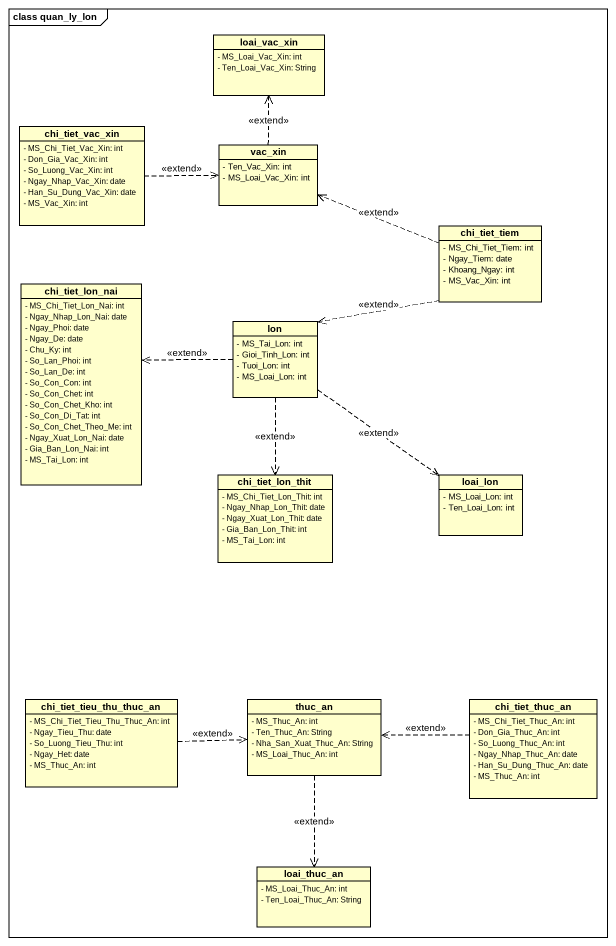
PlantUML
@startuml
mainframe class quan_ly_lon
hide circle
hide empty members
skinparam classAttributeIconSize 0
class loai_vac_xin {
  - MS_Loai_Vac_Xin: int
  - Ten_Loai_Vac_Xin: String
}
class chi_tiet_vac_xin {
  - MS_Chi_Tiet_Vac_Xin: int
  - Don_Gia_Vac_Xin: int
  - So_Luong_Vac_Xin: int
  - Ngay_Nhap_Vac_Xin: date
  - Han_Su_Dung_Vac_Xin: date
  - MS_Vac_Xin: int
}
class vac_xin {
  - Ten_Vac_Xin: int
  - MS_Loai_Vac_Xin: int
}
class chi_tiet_tiem {
  - MS_Chi_Tiet_Tiem: int
  - Ngay_Tiem: date
  - Khoang_Ngay: int
  - MS_Vac_Xin: int
}
class chi_tiet_lon_nai {
  - MS_Chi_Tiet_Lon_Nai: int
  - Ngay_Nhap_Lon_Nai: date
  - Ngay_Phoi: date
  - Ngay_De: date
  - Chu_Ky: int
  - So_Lan_Phoi: int
  - So_Lan_De: int
  - So_Con_Con: int
  - So_Con_Chet: int
  - So_Con_Chet_Kho: int
  - So_Con_Di_Tat: int
  - So_Con_Chet_Theo_Me: int
  - Ngay_Xuat_Lon_Nai: date
  - Gia_Ban_Lon_Nai: int
  - MS_Tai_Lon: int
}
class lon {
  - MS_Tai_Lon: int
  - Gioi_Tinh_Lon: int
  - Tuoi_Lon: int
  - MS_Loai_Lon: int
}
class chi_tiet_lon_thit {
  - MS_Chi_Tiet_Lon_Thit: int
  - Ngay_Nhap_Lon_Thit: date
  - Ngay_Xuat_Lon_Thit: date
  - Gia_Ban_Lon_Thit: int
  - MS_Tai_Lon: int
}
class loai_lon {
  - MS_Loai_Lon: int
  - Ten_Loai_Lon: int
}
class chi_tiet_tieu_thu_thuc_an {
  - MS_Chi_Tiet_Tieu_Thu_Thuc_An: int
  - Ngay_Tieu_Thu: date
  - So_Luong_Tieu_Thu: int
  - Ngay_Het: date
  - MS_Thuc_An: int
}
class thuc_an {
  - MS_Thuc_An: int
  - Ten_Thuc_An: String
  - Nha_San_Xuat_Thuc_An: String
  - MS_Loai_Thuc_An: int
}
class chi_tiet_thuc_an {
  - MS_Chi_Tiet_Thuc_An: int
  - Don_Gia_Thuc_An: int
  - So_Luong_Thuc_An: int
  - Ngay_Nhap_Thuc_An: date
  - Han_Su_Dung_Thuc_An: date
  - MS_Thuc_An: int
}
class loai_thuc_an {
  - MS_Loai_Thuc_An: int
  - Ten_Loai_Thuc_An: String
}
chi_tiet_vac_xin .right.> vac_xin : <<extend>>
vac_xin .up.> loai_vac_xin : <<extend>>
chi_tiet_tiem .left.> vac_xin : <<extend>>
chi_tiet_tiem .left.> lon : <<extend>>
lon .left.> chi_tiet_lon_nai : <<extend>>
lon ..> chi_tiet_lon_thit : <<extend>>
lon ..> loai_lon : <<extend>>
chi_tiet_tieu_thu_thuc_an .right.> thuc_an : <<extend>>
thuc_an ..> loai_thuc_an : <<extend>>
chi_tiet_thuc_an .left.> thuc_an : <<extend>>
@enduml
